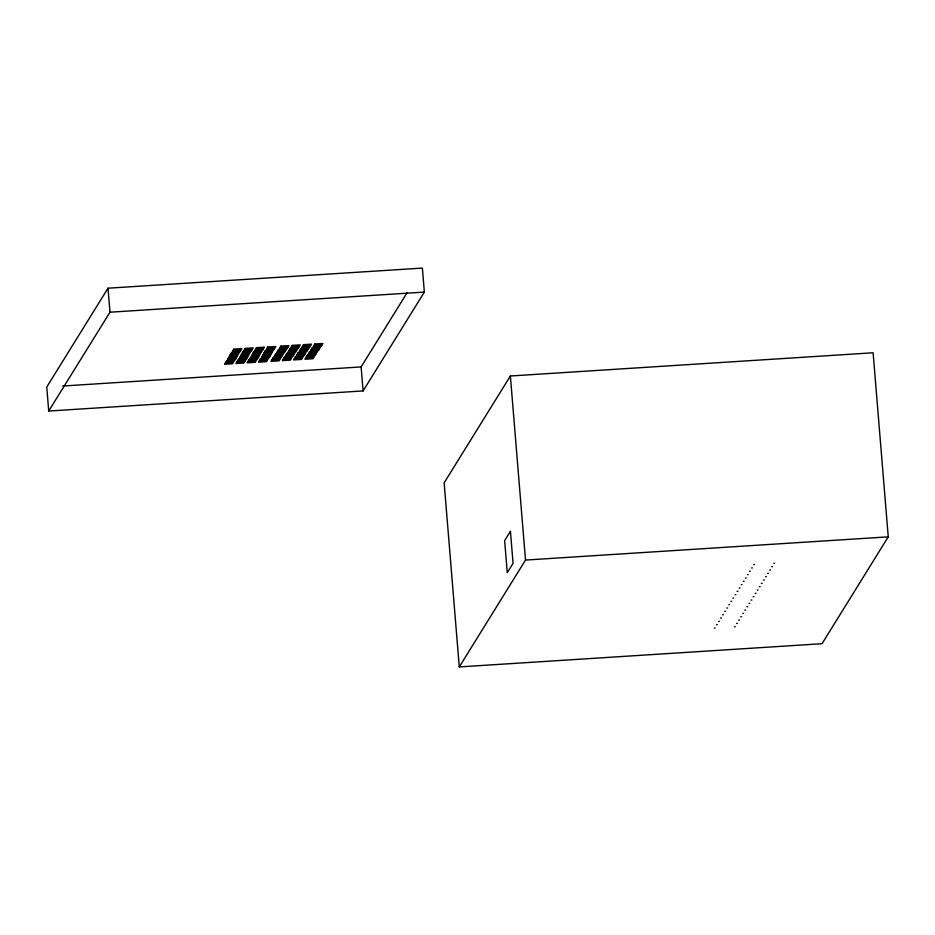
<?xml version="1.0" encoding="UTF-8"?>
<svg xmlns="http://www.w3.org/2000/svg" width="935" height="935" viewBox="0 0 935 935"><rect width="100%" height="100%" fill="white"/><g stroke="black" fill="none" stroke-linecap="round" stroke-linejoin="round"><path stroke-width="1.4" d="M108.004 288.202L46.75 387.043L48.725 411.049L363.096 390.923L424.35 292.082L422.386 268.076L108.004 288.202L109.979 312.208L48.725 411.049M363.096 390.923L361.12 366.917L407.064 292.784M510.381 375.999L444.148 482.857L459.284 666.924L822.029 643.701L888.25 536.842L873.115 352.775L510.381 375.999L525.505 560.065L459.284 666.924M109.979 312.208L424.35 292.082M62.762 386.026L361.12 366.917M525.505 560.065L888.25 536.842M753.68 564.635L754.487 564.576M773.829 563.337L774.636 563.291M751.611 567.966L752.418 567.919M771.761 566.68L772.567 566.633M749.543 571.308L750.349 571.262M769.692 570.023L770.498 569.964M747.462 574.651L748.269 574.593M767.623 573.354L768.43 573.307M745.394 577.982L746.2 577.935M765.555 576.696L766.361 576.65M743.325 581.325L744.131 581.278M763.486 580.039L764.292 579.981M741.256 584.667L742.063 584.609M761.417 583.37L762.224 583.323M739.188 588.01L739.994 587.951M759.337 586.712L760.143 586.666M737.119 591.341L737.925 591.294M757.268 590.055L758.075 589.997M735.05 594.683L735.857 594.637M755.199 593.398L756.006 593.339M732.982 598.026L733.788 597.968M753.131 596.729L753.937 596.682M730.913 601.357L731.719 601.31M751.062 600.071L751.869 600.025M728.844 604.7L729.651 604.653M748.993 603.414L749.8 603.356M726.775 608.042L727.582 607.984M746.925 606.745L747.731 606.698M724.707 611.385L725.513 611.326M744.856 610.087L745.663 610.041M722.638 614.716L723.445 614.669M742.787 613.43L743.594 613.372M720.569 618.058L721.376 618.012M740.719 616.773L741.525 616.714M718.501 621.401L719.307 621.343M738.65 620.104L739.456 620.057M716.432 624.732L717.227 624.685M736.581 623.446L737.388 623.4M714.352 628.075L715.158 628.028M734.513 626.789L735.319 626.731M226.492 360.957L225.662 362.301L233.727 361.775L234.545 360.442L226.492 360.957M230.174 354.914L229.344 356.258L237.408 355.732L238.238 354.4L230.174 354.914M231.284 352.951L230.454 354.283L238.519 353.769L239.337 352.425L231.284 352.951M233.832 349.117L233.002 350.45L241.066 349.935L241.885 348.603L233.832 349.117M225.382 362.932L224.552 364.264L232.616 363.75L233.446 362.418L225.382 362.932M229.04 357.135L228.21 358.467L236.274 357.953L237.104 356.621L229.04 357.135M232.721 351.092L231.892 352.425L239.956 351.911L240.786 350.578L232.721 351.092M227.93 359.11L227.1 360.442L235.164 359.928L235.994 358.596L227.93 359.11M242.632 352.226L241.803 353.559L249.867 353.044L250.685 351.7L242.632 352.226M236.73 362.207L235.9 363.54L243.965 363.025L244.795 361.693L236.73 362.207M237.841 360.232L237.011 361.576L245.075 361.062L245.905 359.718L237.841 360.232M241.522 354.19L240.692 355.534L248.757 355.008L249.587 353.675L241.522 354.19M244.07 350.368L243.24 351.7L251.305 351.186L252.134 349.854L244.07 350.368M245.18 348.393L244.351 349.737L252.415 349.211L253.233 347.878L245.18 348.393M239.278 358.385L238.448 359.718L246.513 359.204L247.343 357.871L239.278 358.385M240.388 356.41L239.559 357.743L247.623 357.228L248.453 355.896L240.388 356.41M253.876 351.502L253.046 352.834L261.099 352.32L261.929 350.987L253.876 351.502M249.084 359.519L248.254 360.852L256.319 360.337L257.137 359.005L249.084 359.519M252.766 353.477L251.936 354.809L260 354.295L260.83 352.962L252.766 353.477M256.424 347.68L255.594 349.012L263.647 348.498L264.476 347.166L256.424 347.68M247.974 361.494L247.144 362.827L255.208 362.312L256.038 360.98L247.974 361.494M250.522 357.661L249.692 359.005L257.756 358.491L258.586 357.147L250.522 357.661M251.632 355.697L250.802 357.03L258.866 356.516L259.685 355.183L251.632 355.697M255.313 349.655L254.484 350.987L262.548 350.473L263.378 349.141L255.313 349.655M264.114 352.822L263.284 354.155L271.349 353.64L272.167 352.296L264.114 352.822M265.213 350.847L264.395 352.179L272.447 351.665L273.277 350.333L265.213 350.847M259.322 360.828L258.492 362.172L266.557 361.658L267.387 360.314L259.322 360.828M260.433 358.865L259.603 360.197L267.655 359.683L268.485 358.339L260.433 358.865M266.662 348.989L265.832 350.333L273.897 349.807L274.715 348.475L266.662 348.989M267.761 347.014L266.942 348.358L274.995 347.843L275.825 346.499L267.761 347.014M261.87 357.006L261.04 358.339L269.105 357.825L269.935 356.492L261.87 357.006M262.98 355.031L262.151 356.375L270.203 355.849L271.033 354.517L262.98 355.031M272.915 358.047L272.085 359.379L280.149 358.865L280.979 357.532L272.915 358.047M271.816 360.022L270.986 361.354L279.039 360.84L279.869 359.507L271.816 360.022M274.364 356.2L273.534 357.532L281.599 357.018L282.417 355.674L274.364 356.2M275.463 354.225L274.645 355.557L282.697 355.043L283.527 353.71L275.463 354.225M277.239 351.899L276.421 353.243L284.474 352.729L285.304 351.385L277.239 351.899M278.349 349.935L277.52 351.268L285.584 350.754L286.414 349.421L278.349 349.935M279.787 348.077L278.969 349.409L287.022 348.895L287.851 347.563L279.787 348.077M280.897 346.102L280.068 347.446L288.132 346.92L288.962 345.588L280.897 346.102M283.165 359.297L282.335 360.63L290.399 360.115L291.217 358.783L283.165 359.297M284.263 357.322L283.445 358.654L291.498 358.14L292.328 356.808L284.263 357.322M286.811 353.5L285.993 354.833L294.046 354.318L294.876 352.986L286.811 353.5M285.713 355.475L284.883 356.808L292.947 356.293L293.765 354.949L285.713 355.475M289.698 349.211L288.868 350.543L296.933 350.029L297.762 348.697L289.698 349.211M288.588 351.186L287.77 352.518L295.822 352.004L296.652 350.66L288.588 351.186M292.246 345.377L291.416 346.721L299.481 346.207L300.31 344.863L292.246 345.377M291.136 347.352L290.317 348.685L298.37 348.171L299.2 346.838L291.136 347.352M294.408 358.584L293.578 359.917L301.631 359.402L302.461 358.058L294.408 358.584M295.507 356.609L294.677 357.941L302.741 357.427L303.571 356.095L295.507 356.609M296.956 354.751L296.126 356.095L304.179 355.569L305.009 354.236L296.956 354.751M298.055 352.775L297.225 354.12L305.289 353.605L306.119 352.261L298.055 352.775M300.941 348.486L300.112 349.83L308.176 349.304L309.006 347.972L300.941 348.486M299.831 350.461L299.001 351.794L307.066 351.279L307.895 349.947L299.831 350.461M303.489 344.664L302.659 345.997L310.724 345.483L311.554 344.15L303.489 344.664M302.379 346.64L301.549 347.972L309.614 347.458L310.443 346.125L302.379 346.64M306.855 355.943L306.025 357.287L314.09 356.773L314.92 355.429L306.855 355.943M305.745 357.918L304.927 359.25L312.98 358.736L313.809 357.404L305.745 357.918M309.403 352.121L308.573 353.453L316.638 352.939L317.468 351.607L309.403 352.121M308.293 354.096L307.475 355.429L315.527 354.914L316.357 353.582L308.293 354.096M312.29 347.832L311.46 349.164L319.525 348.65L320.354 347.317L312.29 347.832M311.18 349.807L310.35 351.139L318.414 350.625L319.244 349.293L311.18 349.807M314.838 344.01L314.008 345.342L322.072 344.828L322.902 343.484L314.838 344.01M313.728 345.973L312.898 347.317L320.962 346.803L321.792 345.459L313.728 345.973M510.44 531.314L504.643 540.664L507.273 572.676L513.07 563.326L510.44 531.314"/></g></svg>
